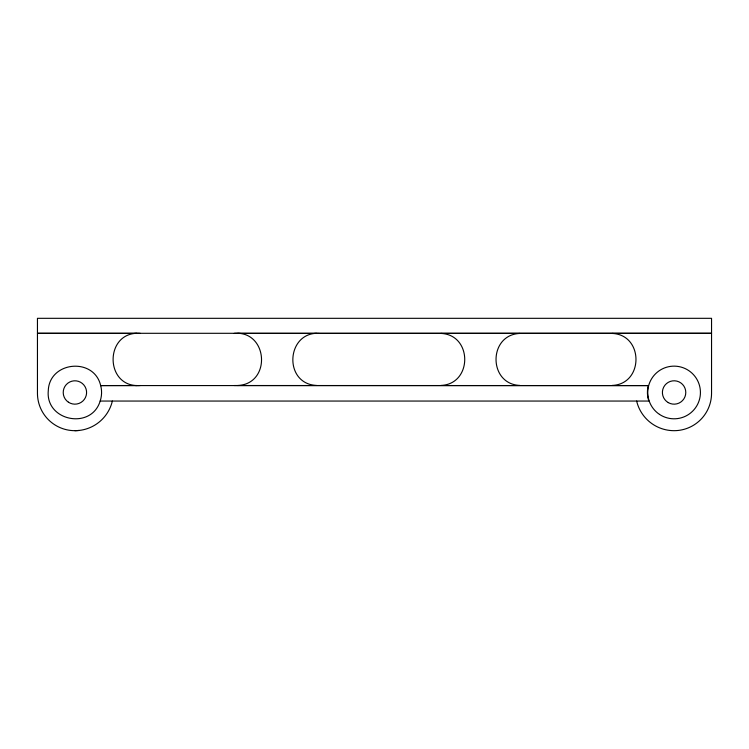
<?xml version="1.0" encoding="UTF-8"?>
<svg xmlns="http://www.w3.org/2000/svg" width="749" height="749" viewBox="0 0 749 749"><rect width="100%" height="100%" fill="white"/><g stroke="black" fill="none" stroke-linecap="round" stroke-linejoin="round"><path stroke-width="1.12" d="M100.169 401.052C91.312 430.207 45.305 421.06 48.282 390.735C49.2 361.29 94.037 356.87 100.675 385.576A26.674 26.674 0 0 1 100.169 401.052L648.831 401.052A26.674 26.674 0 0 1 648.325 385.576L234.259 385.52M140.288 333.361C104.055 330.543 104.055 388.338 140.288 385.52M136.87 333.361L37.45 333.305L711.55 333.296L320.076 333.399C286.184 330.487 282.682 383.947 316.658 385.473M519.872 333.445C488.095 334.663 488.095 384.209 519.872 385.426M237.676 385.52C271.718 383.984 268.208 330.431 234.259 333.361M440.88 385.445C472.675 384.228 472.675 334.644 440.88 333.427M612.12 385.435C643.915 384.228 643.915 334.644 612.12 333.436M636.641 401.052A38.489 38.489 0 0 0 674.091 430.684A37.459 37.459 0 0 0 711.55 393.225L711.55 318.316L37.45 318.316L37.45 393.225A37.459 37.459 0 0 0 74.909 430.684L79.188 430.45M136.87 385.52L100.675 385.576L648.325 385.576M237.676 333.361L316.658 333.399M112.359 401.052A38.489 38.489 0 0 1 74.909 430.684M68.412 402.194A11.684 11.684 0 0 0 86.566 393.244A11.684 11.684 0 0 0 69.741 381.999A11.684 11.684 0 0 0 68.412 402.194M668.248 402.597A11.684 11.684 0 0 0 685.784 392.476A11.684 11.684 0 0 0 668.248 382.355A11.684 11.684 0 0 0 668.248 402.597M659.466 414.375A26.337 26.337 0 0 0 700.371 394.199A26.337 26.337 0 0 0 662.444 368.854A26.337 26.337 0 0 0 659.466 414.375"/></g></svg>
